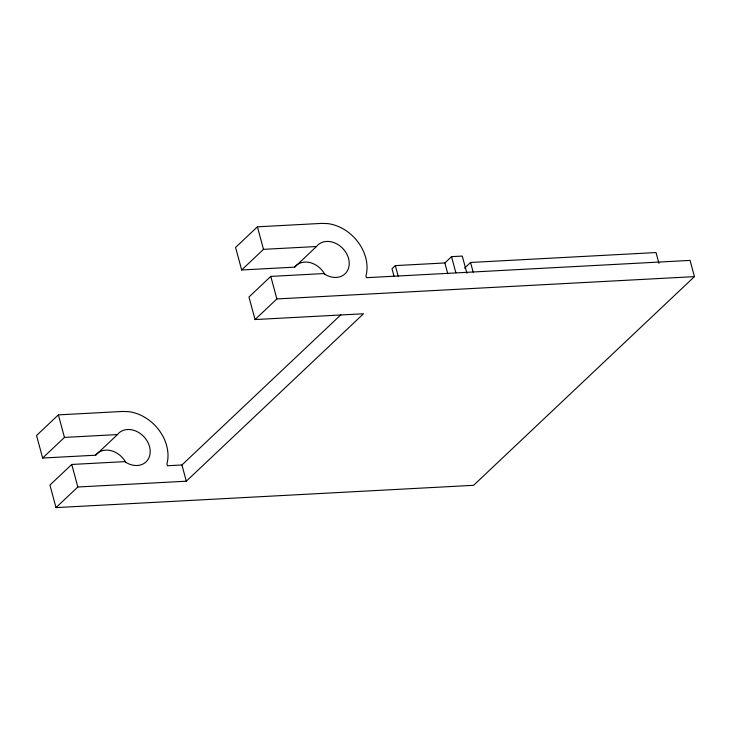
<?xml version="1.0" encoding="UTF-8"?>
<svg xmlns="http://www.w3.org/2000/svg" width="731" height="731" viewBox="0 0 731 731"><rect width="100%" height="100%" fill="white"/><g stroke="black" fill="none" stroke-linecap="round" stroke-linejoin="round"><path stroke-width="1.1" d="M340.92 314.75L181.928 464.98L167.399 465.748L166.915 463.947A39.666 31.579 46.6 0 0 128.784 411.672L122.68 411.443L58.37 414.879L36.55 435.493L42.636 458.035L95.633 455.203A19.819 15.771 46.6 0 1 125.759 462.376M42.636 458.035L64.456 437.412L117.463 434.579A19.819 15.771 46.6 0 1 141.412 434.388A19.819 15.771 46.6 0 1 148.128 459.287A19.819 15.771 46.6 0 1 124.754 461.626L71.757 464.459L49.927 485.082L56.013 507.616L473.597 485.311L694.45 276.629L690.073 260.4L366.432 277.689L365.948 275.889A39.666 31.579 46.6 0 0 327.817 223.613L321.713 223.384L257.403 226.82L235.583 247.434L241.669 269.977L294.675 267.144A19.819 15.771 46.6 0 1 324.792 274.317M241.669 269.977L263.489 249.353L316.496 246.521A19.819 15.771 46.6 0 1 340.445 246.329A19.819 15.771 46.6 0 1 347.161 271.228A19.819 15.771 46.6 0 1 323.796 273.568L270.79 276.4L248.96 297.024L255.046 319.557L363.508 313.763L186.304 481.199L77.833 487.001L56.013 507.616M95.633 455.203L117.463 434.579M294.675 267.144L316.496 246.521M255.046 319.557L276.866 298.942L694.45 276.629M466.917 273.293L462.275 256.078L451.53 256.654L444.859 262.959L395.352 265.609L391.99 268.789L394.018 276.309M464.578 268.113L470.563 262.466L656.018 252.551L658.914 263.306M470.563 262.466L473.167 272.142M451.53 256.654L455.879 272.791M444.859 262.959L447.756 273.714M395.352 265.609L398.258 276.364M257.403 226.82L263.489 249.353M270.79 276.4L276.866 298.942M181.928 464.98L186.304 481.199M58.37 414.879L64.456 437.412M71.757 464.459L77.833 487.001"/></g></svg>
